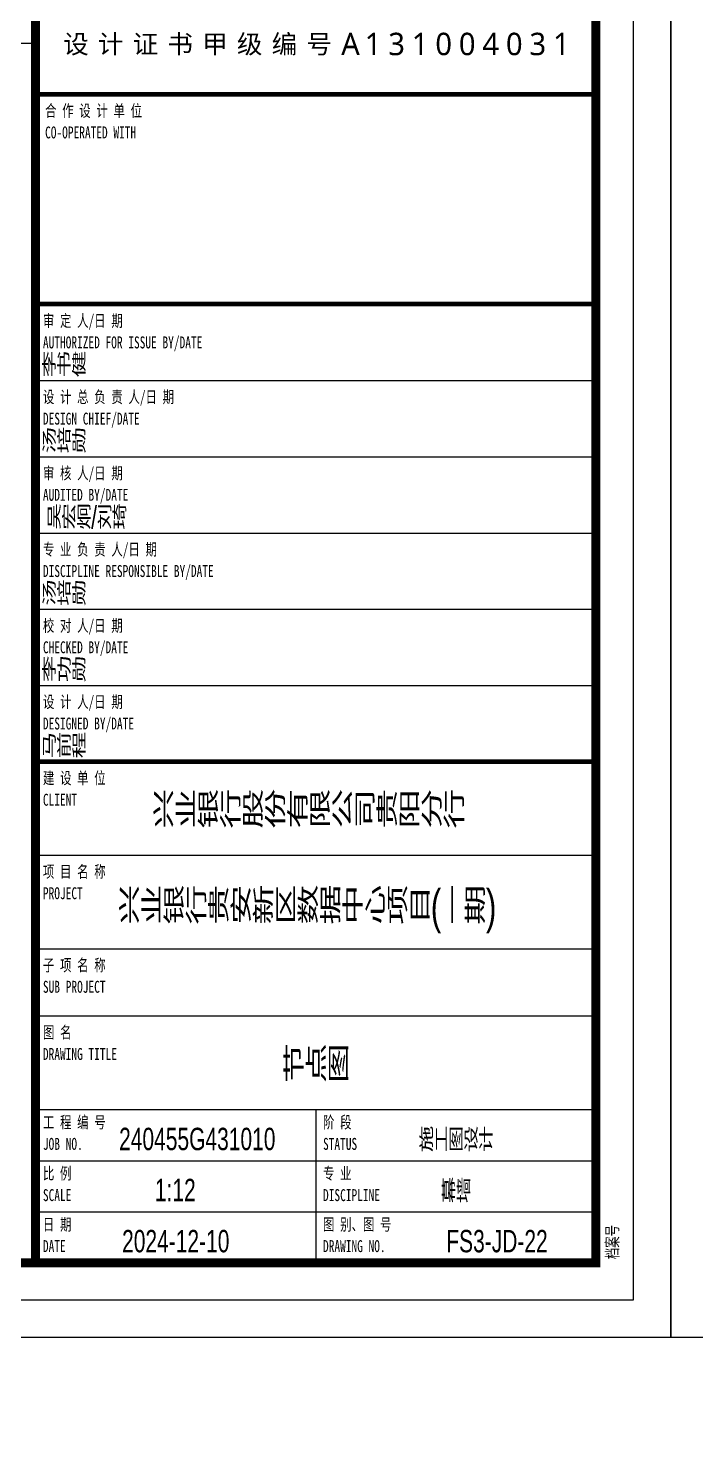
# Model space of a CAD drawing. Extents: x -8792 to 174344, y -43961 to 62816.
# Drawn here: x 123597 to 124669, y -11375 to -9092 of the extents above; entities that cross this region are included whole.
import ezdxf
from ezdxf.enums import TextEntityAlignment as Align
from ezdxf.xclip import XClip

# ---------------------------------------------------------------- set-up
doc = ezdxf.new("R2010")
doc.units = 0
doc.header["$LTSCALE"] = 50
doc.header["$XCLIPFRAME"] = 0
doc.linetypes.add('DOT2', pattern=[0.125, 0, -0.125])
for name, color, linetype in [('#填充层', 8, 'Continuous'), ('#结构边线+内凹外凸边线', 5, 'Continuous'), ('2017_11-sheet-LOGO$0$C-SHET-TTLB', 11, 'Continuous'), ('2017_11-sheet-R$0$C-SHET-TTLB', 11, 'Continuous'), ('A-FLOR-OTLN', 4, 'DOT2'), ('C-SHET-SHBD', 11, 'Continuous'), ('C-SHET-TTLB', 11, 'Continuous'), ('TK', 7, 'Continuous'), ('吊顶', 7, 'Continuous'), ('通-图框-文字', 4, 'Continuous')]:
    doc.layers.add(name, color=color, linetype=linetype)
doc.styles.add('2017_11-sheet-LOGO$0$微软雅黑L', font='')
doc.styles.add('2017_11-sheet-LOGO$0$黑体', font='')
doc.styles.add('2017_11-sheet-R$0$SHEET-ECADI', font='', dxfattribs={"width": 0.7})
doc.styles.add('XD-2008', font='xd-hzs.shx', dxfattribs={"width": 0.7, "bigfont": 'xd-hztxt.shx'})
doc.styles.add('XD2008', font='@1romans.shx', dxfattribs={"width": 0.7, "bigfont": '!hztxt.shx'})
doc.styles.get('2017_11-sheet-LOGO$0$微软雅黑L').set_extended_font_data('Microsoft YaHei Light')
doc.styles.get('2017_11-sheet-LOGO$0$黑体').set_extended_font_data('SimHei')
doc.styles.get('2017_11-sheet-R$0$SHEET-ECADI').set_extended_font_data('SimHei')

# ---------------------------------------------------------------- blocks, each defined once
blk = doc.blocks.new('A$Cbd8d7c8c')
at = {"layer": 'A-FLOR-OTLN', "color": 8}
blk.add_lwpolyline([(-22721.2, -15689.9), (-43719.4, -33393.2, 0.413756), (-43991.6, -36561, 0.189672), (122158.2, -126683, 0.414786), (124666, -124719.5), (133885.2, -48361.9, 0.379931), (116453.3, -23207.9, 0.236452)], format="xyb", dxfattribs=at)
at = {"layer": '吊顶', "const_width": 3}
blk.add_lwpolyline([(36525.2, -42886.2, 0.056654), (31389.8, -41079.3), (30859.1, -40957.8, -0.112536), (21289.5, -36343.7, -0.028917), (3039, -19971, 0.413532), (-633.6, -19953.4), (-31397.9, -50352.8, 0.414781), (-31416.3, -54033.3, 0.170492), (123964.3, -129414.7, 0.412564), (126841.2, -127143.2), (136317.5, -48655.6, 1.269195), (87076.8, -54393.3)], format="xyb", dxfattribs=at)
blk = doc.blocks.new('A3文本框')
at = {"layer": 'Defpoints', "ltscale": 500}
blk.add_lwpolyline([(10, -10), (-420, -10), (-420, 297), (10, 297)], close=True, dxfattribs=at)
at = {"layer": 'C-SHET-SHBD', "style": 'XD2008', "width": 0.7}
for tag, height, p in [('子项名称', 4.5, (-37.49, 35.41)), ('图名', 4.5, (-37.49, 24.27)), ('比例', 3, (-56.3, 8.25)), ('MQJD-01', 3, (-13.24, 2.27))]:
    blk.add_attdef(tag, text='', height=height, dxfattribs=at).set_placement(p, align=Align.CENTER)
blk = doc.blocks.new('华东院_土建2018EcadiA3_2022_02-sheet-LOGO', base_point=(415.29, 161.49))
at = {"layer": '2017_11-sheet-LOGO$0$C-SHET-TTLB'}
blk.add_lwpolyline([(340.29, 161.49, 0.6, 0.6, 0), (415.29, 161.49, 0.9, 0.9, 0)], format="xyseb", dxfattribs=at)
for s, height, style, p in [('设', 2.5, '2017_11-sheet-LOGO$0$黑体', (343.7, 166.97)), ('计', 2.5, '2017_11-sheet-LOGO$0$黑体', (348.35, 166.97)), ('书', 2.5, '2017_11-sheet-LOGO$0$黑体', (357.65, 166.97)), ('级', 2.5, '2017_11-sheet-LOGO$0$黑体', (366.95, 166.97)), ('编', 2.5, '2017_11-sheet-LOGO$0$黑体', (371.6, 166.97)), ('3', 3, '2017_11-sheet-LOGO$0$微软雅黑L', (387.2, 166.74)), ('0', 3, '2017_11-sheet-LOGO$0$微软雅黑L', (393.5, 166.74)), ('0', 3, '2017_11-sheet-LOGO$0$微软雅黑L', (396.65, 166.74)), ('4', 3, '2017_11-sheet-LOGO$0$微软雅黑L', (399.8, 166.74)), ('0', 3, '2017_11-sheet-LOGO$0$微软雅黑L', (402.95, 166.74)), ('3', 3, '2017_11-sheet-LOGO$0$微软雅黑L', (406.1, 166.74)), ('证', 2.5, '2017_11-sheet-LOGO$0$黑体', (353, 166.97)), ('甲', 2.5, '2017_11-sheet-LOGO$0$黑体', (362.3, 166.97)), ('号', 2.5, '2017_11-sheet-LOGO$0$黑体', (376.25, 166.97)), ('A', 3, '2017_11-sheet-LOGO$0$微软雅黑L', (380.9, 166.74)), ('1', 3, '2017_11-sheet-LOGO$0$微软雅黑L', (384.05, 166.74)), ('1', 3, '2017_11-sheet-LOGO$0$微软雅黑L', (390.35, 166.74)), ('1', 3, '2017_11-sheet-LOGO$0$微软雅黑L', (409.25, 166.74))]:
    blk.add_text(s, height=height, dxfattribs=dict(at, style=style)).set_placement(p)
blk = doc.blocks.new('华东院_土建2018EcadiA3_2021_06-sheet-R', base_point=(415, 5))
at = {"layer": '2017_11-sheet-R$0$C-SHET-TTLB'}
for p, q in [((340.02, 123.16), (415, 123.16)), ((340.02, 112.95), (415, 112.95)), ((340.02, 102.74), (415, 102.74)), ((340.02, 92.53), (415, 92.53)), ((340.02, 82.33), (415, 82.33)), ((340.02, 59.59), (415, 59.59)), ((340.02, 47.07), (415, 47.07)), ((340.02, 38.07), (415, 38.07)), ((340.02, 25.54), (415, 25.54)), ((377.51, 25.54), (377.51, 4.99)), ((340.02, 18.68), (415, 18.68)), ((340.02, 11.85), (415, 11.85))]:
    blk.add_line(p, q, dxfattribs=at)
for points in [[(339.71, 133.41, 0.6, 0.6, 0), (414.71, 133.41, 0.9, 0.9, 0)], [(340.02, 72.12, 0.6, 0.6, 0), (415.02, 72.12, 0.9, 0.9, 0)]]:
    blk.add_lwpolyline(points, format="xyseb", dxfattribs=at)
blk.add_blockref('华东院_土建2018EcadiA3_2022_02-sheet-LOGO', (415.29, 161.49), dxfattribs=at)
at = {"layer": '2017_11-sheet-R$0$C-SHET-TTLB', "style": '2017_11-sheet-R$0$SHEET-ECADI', "width": 0.7}
for s, p in [('合 作 设 计 单 位', (341.27, 158.5)), ('CO-OPERATED WITH', (341.27, 155.59)), ('审 定 人/日 期', (340.98, 130.37)), ('AUTHORIZED FOR ISSUE BY/DATE', (340.98, 127.47)), ('设 计 总 负 责 人/日 期', (340.98, 120.17)), ('DESIGN CHIEF/DATE', (340.98, 117.26)), ('审 核 人/日 期', (340.98, 109.96)), ('AUDITED BY/DATE', (340.98, 107.06)), ('专 业 负 责 人/日 期', (340.98, 99.75)), ('DISCIPLINE RESPONSIBLE BY/DATE', (340.98, 96.85)), ('校 对 人/日 期', (340.98, 89.54)), ('CHECKED BY/DATE', (340.98, 86.64)), ('设 计 人/日 期', (340.98, 79.33)), ('DESIGNED BY/DATE', (340.98, 76.43)), ('建 设 单 位', (340.98, 69.13)), ('CLIENT', (340.98, 66.22)), ('项 目 名 称', (340.98, 56.6)), ('PROJECT', (340.98, 53.7)), ('子 项 名 称', (340.98, 44.07)), ('SUB PROJECT', (340.98, 41.17)), ('图 名', (340.98, 35.07)), ('DRAWING TITLE', (340.98, 32.17)), ('工 程 编 号', (340.98, 23.03)), ('阶 段', (378.47, 23.03)), ('JOB NO.', (340.98, 20.13)), ('STATUS', (378.47, 20.13)), ('比 例', (340.98, 16.18)), ('专 业', (378.47, 16.18)), ('SCALE', (340.98, 13.27)), ('DISCIPLINE', (378.47, 13.27)), ('日 期', (340.98, 9.34)), ('图 别、图 号', (378.47, 9.34)), ('DATE', (340.98, 6.44)), ('DRAWING NO.', (378.47, 6.44))]:
    blk.add_text(s, height=1.6, dxfattribs=at).set_placement(p)
blk.add_text('档案号', height=1.6, rotation=90, dxfattribs=at).set_placement((417.98, 5.49))
blk = doc.blocks.new('A$Ce60f285c')
at = {"layer": 'C-SHET-TTLB'}
for points in [[(430, 307), (430, 0), (0, 0), (0, 307)], [(425, 302), (425, 5), (5, 5), (5, 302)]]:
    blk.add_lwpolyline(points, close=True, dxfattribs=at)
at = {"layer": 'C-SHET-TTLB', "const_width": 1.2}
blk.add_lwpolyline([(18.4, 297), (420, 297), (420, 10), (18.4, 10)], close=True, dxfattribs=at)
at = {"layer": 'C-SHET-TTLB'}
blk.add_lwpolyline([(345, 297, 1.2, 1.2, 0), (345, 10.01, 0.9, 0.9, 0)], format="xyseb", dxfattribs=at)
blk.add_blockref('华东院_土建2018EcadiA3_2021_06-sheet-R', (420, 10), dxfattribs=at)
at = {"layer": 'C-SHET-SHBD', "style": 'XD2008', "width": 0.7}
for tag, p in [('审定人', (345.74, 128.4)), ('设总', (345.74, 118.19)), ('审核人', (345.74, 107.96)), ('专业负责人', (345.74, 97.75)), ('校对人', (345.74, 87.55)), ('设计人', (345.74, 77.64))]:
    blk.add_attdef(tag, p, '', height=2.8, dxfattribs=at)
for tag, p in [('工程编号', (368.42, 27.05)), ('阶段', (404.41, 27.05)), ('专业', (404.41, 19.69))]:
    blk.add_attdef(tag, text='', height=3.5, dxfattribs=at).set_placement(p, align=Align.MIDDLE_CENTER)
at = {"layer": 'C-SHET-SHBD', "style": 'XD2008', "width": 0.7, "flags": 1}
blk.add_attdef('日期', text='', height=3.5, dxfattribs=at).set_placement((368.42, 13.43), align=Align.MIDDLE_CENTER)
at = {"layer": '通-图框-文字', "style": 'XD-2008', "width": 0.7}
for tag, p in [('建设单位', (383.41, 70.61)), ('项目名称', (383.28, 58.43))]:
    blk.add_attdef(tag, text='', height=5, dxfattribs=at).set_placement(p, align=Align.MIDDLE_CENTER)
blk = doc.blocks.new('A$C6049850a')
at = {"ltscale": 10}
blk.add_blockref('A$Ce60f285c', (0, 0), dxfattribs=at)
at = {"layer": 'C-SHET-SHBD', "ltscale": 10, "style": 'XD2008', "width": 0.7}
for s, p in [('李书健', (348.79, 130.37)), ('汤培勋', (348.79, 120.16)), ('吴宏炯/刘琦', (351.83, 109.95)), ('汤培勋', (348.79, 99.74)), ('李功勋', (348.79, 89.54)), ('马前程', (348.79, 79.33)), ('240455G431010', (366.64, 26.59)), ('施工图设计', (401.26, 26.59)), ('幕墙', (401.26, 19.75)), ('2024-12-10', (363.76, 12.91))]:
    blk.add_text(s, height=3, dxfattribs=at).set_placement(p, align=Align.MIDDLE)
for s, p in [('兴业银行股份有限公司贵阳分行', (360.58, 68.34)), ('兴业银行贵安新区数据中心项目(一期)', (355.99, 55.49))]:
    blk.add_text(s, height=4.5, dxfattribs=at).set_placement(p)

msp = doc.modelspace()

# ---------------------------------------------------------------- hatches: boundary and pattern name
at = {"layer": '#填充层', "ltscale": 10}
h = msp.add_hatch(dxfattribs=at)
h.set_pattern_fill('钢筋混凝土', color=256, scale=50)
h.set_pattern_definition([(45, (120862.87, -9786.39), (-88.3883, 88.3883), []), (50, (120862.87, -9786.4), (358.63, -31.376), [37.5, -412.5]), (355, (120862.87, -9786.4), (-69.376, 376.096), [30, -330]), (100.451, (120892.76, -9789), (289.255, 344.72), [31.87, -350.57]), (46.184, (120862.87, -9686.4), (533.62, -82.76), [56.25, -618.75]), (96.636, (120907.34, -9693.3), (467.33, 487.06), [47.805, -525.86]), (351.184, (120862.87, -9686.4), (467.33, 487.06), [45, -495]), (21, (120912.87, -9711.4), (298.454, -201.31), [37.5, -412.5]), (326, (120912.87, -9711.4), (121.658, 362.575), [30, -330]), (71.451, (120937.74, -9728.17), (420.11, 161.265), [31.87, -350.57]), (37.5, (120862.87, -9786.39), (6.08, 166.447), [0, -326, 0, -335, 0, -331.25]), (7.5, (120862.87, -9786.4), (131.535, 197.206), [0, -191, 0, -318.5, 0, -126.25]), (327.5, (120751.37, -9786.39), (266.911, -11.2774), [0, -125, 0, -390, 0, -517.5]), (317.5, (120701.37, -9786.4), (291.593, 50.052), [0, -162.5, 0, -259, 0, -367.5])])
h.paths.add_polyline_path([(123608.87, -8986.392), (123608.87, -9116.392), (121362.869, -9116.392), (121362.869, -9786.392), (120862.869, -9786.392), (120862.869, -8536.392), (121112.869, -8536.392), (121112.869, -8986.392)])

# ---------------------------------------------------------------- linework, layer by layer
at = {"layer": '#结构边线+内凹外凸边线', "ltscale": 10}
msp.add_lwpolyline([(123608.87, -8986.392), (123608.87, -9116.392), (121362.869, -9116.392), (121362.869, -9786.392), (120862.869, -9786.392), (120862.869, -8536.392), (121112.869, -8536.392), (121112.869, -8986.392), (123608.87, -8986.392)], dxfattribs=at)

# ---------------------------------------------------------------- block references
at = {"ltscale": 10}
ref = msp.add_blockref('A$Cbd8d7c8c', (22321.982, 94074.685), dxfattribs=at)
XClip(ref).set_block_clipping_path([(76291.0063025201, -72283.9918497168), (103268.9259821397, -47877.3086105986)])
at = {"ltscale": 10, "xscale": 16, "yscale": 16, "zscale": 16, "rotation": 270}
msp.add_blockref('A$C6049850a', (124628.87, -4316.044), dxfattribs=at)
at = {"ltscale": 10, "xscale": 12, "yscale": 12, "zscale": 12}
msp.add_blockref('A$C6049850a', (119468.87, -11196.044), dxfattribs=at)
at = {"layer": 'TK', "color": 0, "xscale": 16, "yscale": 16, "zscale": 16, "rotation": 270}
msp.add_blockref('A3文本框', (124788.87, -11036.044), dxfattribs=at)
at = {"layer": 'TK', "color": 0}
ref = msp.add_blockref('A3文本框', (124508.87, -11076.044), dxfattribs=dict(at, xscale=12, yscale=12, zscale=12))
ref.add_attrib('图名', '节点图', dxfattribs={"layer": 'C-SHET-SHBD', "height": 54, "style": 'XD2008', "width": 0.7}).set_placement((124058.998, -10784.813), align=Align.CENTER)
ref.add_attrib('MQJD-01', 'FS3-JD-22', dxfattribs={"layer": 'C-SHET-SHBD', "height": 36, "style": 'XD2008', "width": 0.7}).set_placement((124349.934, -11059.153), align=Align.CENTER)
ref.add_attrib('比例', '1:12', dxfattribs={"layer": 'C-SHET-SHBD', "height": 36, "style": 'XD2008', "width": 0.7}).set_placement((123833.268, -10976.988), align=Align.CENTER)

doc.saveas('drawing.dxf')
